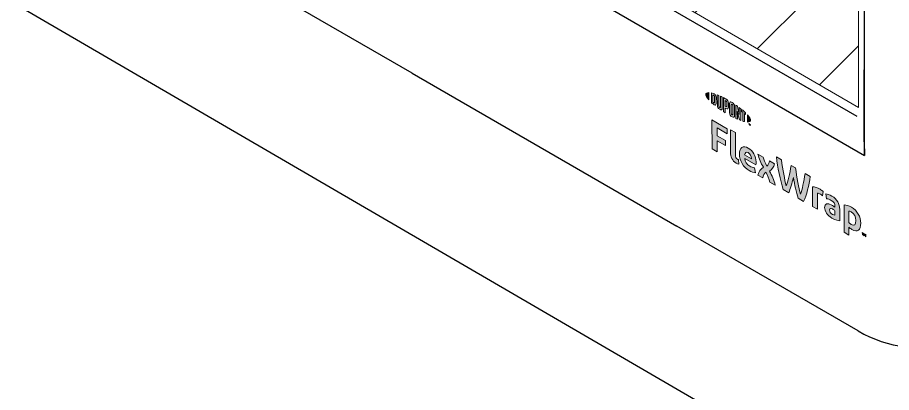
# Model space of a CAD drawing. Extents: x -1337 to 5791, y -3809 to 1769.
# Drawn here: x -706.8 to -581.1, y -2898.5 to -2844.5 of the extents above; entities that cross this region are included whole.
import ezdxf

# ---------------------------------------------------------------- set-up
doc = ezdxf.new("R2010")
doc.units = 0
doc.header["$MEASUREMENT"] = 0
for name, color, linetype, lineweight in [('G-ANNO-TTLB', 7, 'Continuous', 0), ('Layer 12', 7, 'Continuous', 0), ('TYVEK', 7, 'Continuous', 0), ('WALL SCRATCH', 7, 'Continuous', 0)]:
    doc.layers.add(name, color=color, linetype=linetype, lineweight=lineweight)

# ---------------------------------------------------------------- blocks, each defined once
blk = doc.blocks.new('Block_441')
at = {"layer": 'TYVEK', "true_color": 0x003b71, "transparency": 33554687}
h = blk.add_hatch(color=156, dxfattribs=at)
h.dxf.hatch_style = 2
edge = h.paths.add_edge_path()
edge.add_spline(control_points=[(-606.95, -2863.44), (-606.95, -2863.44), (-606.96, -2859.29), (-606.96, -2859.29), (-606.96, -2859.29), (-604.77, -2860.55), (-604.77, -2860.55), (-604.77, -2860.55), (-604.77, -2861.27), (-604.77, -2861.27), (-604.77, -2861.27), (-606.22, -2860.44), (-606.22, -2860.44), (-606.22, -2860.44), (-606.22, -2861.56), (-606.22, -2861.56), (-606.22, -2861.56), (-605, -2862.26), (-605, -2862.26), (-605, -2862.26), (-605, -2862.98), (-605, -2862.98), (-605, -2862.98), (-606.22, -2862.28), (-606.22, -2862.28), (-606.22, -2862.28), (-606.22, -2863.86), (-606.22, -2863.86), (-606.22, -2863.86), (-606.95, -2863.44), (-606.95, -2863.44)], knot_values=[0, 0, 0, 0, 1, 1, 1, 2, 2, 2, 3, 3, 3, 4, 4, 4, 5, 5, 5, 6, 6, 6, 7, 7, 7, 8, 8, 8, 9, 9, 9, 10, 10, 10, 10], degree=3, periodic=0)
h = blk.add_hatch(color=156, dxfattribs=at)
h.dxf.hatch_style = 2
edge = h.paths.add_edge_path()
edge.add_spline(control_points=[(-603.58, -2864.28), (-603.58, -2864.6), (-603.5, -2864.81), (-603.3, -2864.93), (-603.25, -2864.96), (-603.2, -2864.98), (-603.15, -2865), (-603.15, -2865), (-603.1, -2865.67), (-603.1, -2865.67), (-603.19, -2865.64), (-603.35, -2865.57), (-603.46, -2865.51), (-604.05, -2865.17), (-604.28, -2864.59), (-604.29, -2863.88), (-604.29, -2863.88), (-604.29, -2860.73), (-604.29, -2860.73), (-604.29, -2860.73), (-603.58, -2861.08), (-603.58, -2861.08), (-603.58, -2861.08), (-603.58, -2864.28), (-603.58, -2864.28)], knot_values=[0, 0, 0, 0, 1, 1, 1, 2, 2, 2, 3, 3, 3, 4, 4, 4, 5, 5, 5, 6, 6, 6, 7, 7, 7, 8, 8, 8, 8], degree=3, periodic=0)
h = blk.add_hatch(color=156, dxfattribs=at)
h.dxf.hatch_style = 2
edge = h.paths.add_edge_path()
edge.add_spline(control_points=[(-602.27, -2864.33), (-602.27, -2864.33), (-601.29, -2864.89), (-601.29, -2864.89), (-601.29, -2864.89), (-601.29, -2864.82), (-601.29, -2864.82), (-601.29, -2864.49), (-601.45, -2864.16), (-601.73, -2863.99), (-602.03, -2863.82), (-602.22, -2863.95), (-602.27, -2864.33)], knot_values=[0, 0, 0, 0, 1, 1, 1, 2, 2, 2, 3, 3, 3, 4, 4, 4, 4], degree=3, periodic=0)
edge = h.paths.add_edge_path()
edge.add_spline(control_points=[(-600.71, -2866.89), (-600.93, -2866.88), (-601.27, -2866.77), (-601.6, -2866.58), (-602.43, -2866.1), (-603, -2865.17), (-603, -2864.19), (-603, -2863.25), (-602.48, -2862.91), (-601.73, -2863.34), (-601.06, -2863.73), (-600.62, -2864.53), (-600.61, -2865.32), (-600.61, -2865.5), (-600.62, -2865.65), (-600.63, -2865.76), (-600.63, -2865.76), (-602.25, -2864.83), (-602.25, -2864.83), (-602.19, -2865.34), (-601.94, -2865.69), (-601.53, -2865.93), (-601.28, -2866.07), (-601.04, -2866.15), (-600.82, -2866.17), (-600.82, -2866.17), (-600.71, -2866.89), (-600.71, -2866.89)], knot_values=[0, 0, 0, 0, 1, 1, 1, 2, 2, 2, 3, 3, 3, 4, 4, 4, 5, 5, 5, 6, 6, 6, 7, 7, 7, 8, 8, 8, 9, 9, 9, 9], degree=3, periodic=0)
h = blk.add_hatch(color=156, dxfattribs=at)
h.dxf.hatch_style = 2
edge = h.paths.add_edge_path()
edge.add_spline(control_points=[(-599.57, -2866.09), (-599.91, -2865.46), (-600.18, -2864.89), (-600.34, -2864.21), (-600.34, -2864.21), (-599.58, -2864.65), (-599.58, -2864.65), (-599.51, -2864.95), (-599.29, -2865.48), (-599.06, -2865.95), (-598.87, -2865.73), (-598.71, -2865.48), (-598.67, -2865.17), (-598.67, -2865.17), (-597.95, -2865.58), (-597.95, -2865.58), (-598.09, -2866.12), (-598.31, -2866.42), (-598.69, -2866.66), (-598.32, -2867.35), (-598.07, -2867.91), (-597.86, -2868.65), (-597.86, -2868.65), (-598.62, -2868.22), (-598.62, -2868.22), (-598.73, -2867.82), (-598.99, -2867.23), (-599.21, -2866.78), (-599.4, -2867), (-599.58, -2867.24), (-599.66, -2867.62), (-599.66, -2867.62), (-600.34, -2867.23), (-600.34, -2867.23), (-600.22, -2866.69), (-599.98, -2866.35), (-599.57, -2866.09)], knot_values=[0, 0, 0, 0, 1, 1, 1, 2, 2, 2, 3, 3, 3, 4, 4, 4, 5, 5, 5, 6, 6, 6, 7, 7, 7, 8, 8, 8, 9, 9, 9, 10, 10, 10, 11, 11, 11, 12, 12, 12, 12], degree=3, periodic=0)
h = blk.add_hatch(color=156, dxfattribs=at)
h.dxf.hatch_style = 2
edge = h.paths.add_edge_path()
edge.add_spline(control_points=[(-593.57, -2866.98), (-593.57, -2866.98), (-592.82, -2867.41), (-592.82, -2867.41), (-593.01, -2868.68), (-593.34, -2870.11), (-593.78, -2871), (-593.78, -2871), (-594.58, -2870.54), (-594.58, -2870.54), (-594.83, -2869.65), (-595.06, -2868.65), (-595.25, -2867.57), (-595.45, -2868.43), (-595.67, -2869.18), (-595.92, -2869.77), (-595.92, -2869.77), (-596.73, -2869.3), (-596.73, -2869.3), (-597.14, -2867.93), (-597.51, -2866.1), (-597.7, -2864.61), (-597.7, -2864.61), (-596.96, -2865.04), (-596.96, -2865.04), (-596.79, -2866.38), (-596.5, -2867.94), (-596.29, -2868.76), (-596.07, -2868.19), (-595.73, -2867.03), (-595.59, -2865.82), (-595.59, -2865.82), (-594.93, -2866.2), (-594.93, -2866.2), (-594.77, -2867.58), (-594.44, -2869.13), (-594.21, -2869.95), (-594.01, -2869.38), (-593.72, -2868.14), (-593.57, -2866.98)], knot_values=[0, 0, 0, 0, 1, 1, 1, 2, 2, 2, 3, 3, 3, 4, 4, 4, 5, 5, 5, 6, 6, 6, 7, 7, 7, 8, 8, 8, 9, 9, 9, 10, 10, 10, 11, 11, 11, 12, 12, 12, 13, 13, 13, 13], degree=3, periodic=0)
h = blk.add_hatch(color=156, dxfattribs=at)
h.dxf.hatch_style = 2
edge = h.paths.add_edge_path()
edge.add_spline(control_points=[(-591.42, -2869.26), (-591.24, -2869.37), (-591.06, -2869.49), (-590.96, -2869.58), (-590.96, -2869.58), (-591.06, -2870.19), (-591.06, -2870.19), (-591.15, -2870.1), (-591.26, -2870.03), (-591.37, -2869.97), (-591.56, -2869.86), (-591.68, -2869.83), (-591.79, -2869.82), (-591.79, -2869.82), (-591.79, -2872.14), (-591.79, -2872.14), (-591.79, -2872.14), (-592.49, -2871.73), (-592.49, -2871.73), (-592.49, -2871.73), (-592.5, -2868.9), (-592.5, -2868.9), (-592.22, -2868.9), (-591.79, -2869.05), (-591.42, -2869.26)], knot_values=[0, 0, 0, 0, 1, 1, 1, 2, 2, 2, 3, 3, 3, 4, 4, 4, 5, 5, 5, 6, 6, 6, 7, 7, 7, 8, 8, 8, 8], degree=3, periodic=0)
h = blk.add_hatch(color=156, dxfattribs=at)
h.dxf.hatch_style = 2
edge = h.paths.add_edge_path()
edge.add_spline(control_points=[(-589.27, -2872.99), (-589.27, -2872.99), (-589.27, -2872.36), (-589.27, -2872.36), (-589.39, -2872.26), (-589.51, -2872.17), (-589.63, -2872.1), (-589.87, -2871.97), (-590.05, -2871.97), (-590.05, -2872.24), (-590.05, -2872.49), (-589.9, -2872.71), (-589.63, -2872.87), (-589.47, -2872.95), (-589.34, -2872.99), (-589.27, -2872.99)], knot_values=[0, 0, 0, 0, 1, 1, 1, 2, 2, 2, 3, 3, 3, 4, 4, 4, 5, 5, 5, 5], degree=3, periodic=0)
edge = h.paths.add_edge_path()
edge.add_spline(control_points=[(-589.7, -2873.41), (-590.4, -2873.01), (-590.75, -2872.41), (-590.76, -2871.88), (-590.76, -2871.29), (-590.34, -2871.19), (-589.73, -2871.53), (-589.58, -2871.62), (-589.4, -2871.75), (-589.27, -2871.84), (-589.27, -2871.84), (-589.27, -2871.7), (-589.27, -2871.7), (-589.27, -2871.34), (-589.45, -2871.06), (-589.8, -2870.87), (-590.02, -2870.74), (-590.26, -2870.64), (-590.47, -2870.62), (-590.47, -2870.62), (-590.6, -2869.91), (-590.6, -2869.91), (-590.38, -2869.93), (-590.03, -2870.06), (-589.72, -2870.24), (-588.96, -2870.67), (-588.59, -2871.35), (-588.58, -2872.15), (-588.58, -2872.15), (-588.58, -2873.79), (-588.58, -2873.79), (-588.79, -2873.8), (-589.18, -2873.71), (-589.7, -2873.41)], knot_values=[0, 0, 0, 0, 1, 1, 1, 2, 2, 2, 3, 3, 3, 4, 4, 4, 5, 5, 5, 6, 6, 6, 7, 7, 7, 8, 8, 8, 9, 9, 9, 10, 10, 10, 11, 11, 11, 11], degree=3, periodic=0)
h = blk.add_hatch(color=156, dxfattribs=at)
h.dxf.hatch_style = 2
edge = h.paths.add_edge_path()
edge.add_spline(control_points=[(-586.93, -2874.32), (-586.48, -2874.58), (-586.27, -2874.38), (-586.27, -2873.78), (-586.28, -2873.24), (-586.47, -2872.78), (-586.94, -2872.51), (-587.07, -2872.43), (-587.16, -2872.41), (-587.27, -2872.4), (-587.27, -2872.4), (-587.26, -2874.05), (-587.26, -2874.05), (-587.16, -2874.16), (-587.08, -2874.24), (-586.93, -2874.32)], knot_values=[0, 0, 0, 0, 1, 1, 1, 2, 2, 2, 3, 3, 3, 4, 4, 4, 5, 5, 5, 5], degree=3, periodic=0)
edge = h.paths.add_edge_path()
edge.add_spline(control_points=[(-586.83, -2875.05), (-587.01, -2874.94), (-587.13, -2874.85), (-587.26, -2874.72), (-587.26, -2874.72), (-587.26, -2875.85), (-587.26, -2875.85), (-587.26, -2875.85), (-587.96, -2875.44), (-587.96, -2875.44), (-587.96, -2875.44), (-587.97, -2871.5), (-587.97, -2871.5), (-587.68, -2871.51), (-587.27, -2871.65), (-586.9, -2871.85), (-586.06, -2872.34), (-585.56, -2873.22), (-585.56, -2874.16), (-585.55, -2875.13), (-586.03, -2875.51), (-586.83, -2875.05)], knot_values=[0, 0, 0, 0, 1, 1, 1, 2, 2, 2, 3, 3, 3, 4, 4, 4, 5, 5, 5, 6, 6, 6, 7, 7, 7, 7], degree=3, periodic=0)
h = blk.add_hatch(color=156, dxfattribs=at)
h.dxf.hatch_style = 2
edge = h.paths.add_edge_path()
edge.add_spline(control_points=[(-585.05, -2875.65), (-585.02, -2875.74), (-585, -2875.8), (-584.97, -2875.88), (-584.94, -2875.84), (-584.91, -2875.8), (-584.89, -2875.74), (-584.89, -2875.74), (-584.82, -2875.78), (-584.82, -2875.78), (-584.82, -2875.78), (-584.81, -2876.09), (-584.81, -2876.09), (-584.81, -2876.09), (-584.88, -2876.05), (-584.88, -2876.05), (-584.88, -2876.05), (-584.88, -2875.91), (-584.88, -2875.91), (-584.88, -2875.91), (-584.88, -2875.87), (-584.88, -2875.87), (-584.9, -2875.9), (-584.92, -2875.93), (-584.94, -2875.96), (-584.94, -2875.96), (-584.99, -2875.93), (-584.99, -2875.93), (-585.01, -2875.88), (-585.04, -2875.82), (-585.06, -2875.76), (-585.06, -2875.76), (-585.06, -2875.81), (-585.06, -2875.81), (-585.06, -2875.81), (-585.06, -2875.95), (-585.06, -2875.95), (-585.06, -2875.95), (-585.12, -2875.91), (-585.12, -2875.91), (-585.12, -2875.91), (-585.12, -2875.61), (-585.12, -2875.61), (-585.12, -2875.61), (-585.05, -2875.65), (-585.05, -2875.65)], knot_values=[0, 0, 0, 0, 1, 1, 1, 2, 2, 2, 3, 3, 3, 4, 4, 4, 5, 5, 5, 6, 6, 6, 7, 7, 7, 8, 8, 8, 9, 9, 9, 10, 10, 10, 11, 11, 11, 12, 12, 12, 13, 13, 13, 14, 14, 14, 15, 15, 15, 15], degree=3, periodic=0)
edge = h.paths.add_edge_path()
edge.add_spline(control_points=[(-585.29, -2875.58), (-585.29, -2875.58), (-585.37, -2875.54), (-585.37, -2875.54), (-585.37, -2875.54), (-585.37, -2875.47), (-585.37, -2875.47), (-585.37, -2875.47), (-585.15, -2875.59), (-585.15, -2875.59), (-585.15, -2875.59), (-585.15, -2875.66), (-585.15, -2875.66), (-585.15, -2875.66), (-585.22, -2875.62), (-585.22, -2875.62), (-585.22, -2875.62), (-585.22, -2875.86), (-585.22, -2875.86), (-585.22, -2875.86), (-585.29, -2875.82), (-585.29, -2875.82), (-585.29, -2875.82), (-585.29, -2875.58), (-585.29, -2875.58)], knot_values=[0, 0, 0, 0, 1, 1, 1, 2, 2, 2, 3, 3, 3, 4, 4, 4, 5, 5, 5, 6, 6, 6, 7, 7, 7, 8, 8, 8, 8], degree=3, periodic=0)
at = {"layer": 'TYVEK'}
for points, knots in [([(-606.95, -2863.44), (-606.95, -2863.44), (-606.96, -2859.29), (-606.96, -2859.29), (-606.96, -2859.29), (-604.77, -2860.55), (-604.77, -2860.55), (-604.77, -2860.55), (-604.77, -2861.27), (-604.77, -2861.27), (-604.77, -2861.27), (-606.22, -2860.44), (-606.22, -2860.44), (-606.22, -2860.44), (-606.22, -2861.56), (-606.22, -2861.56), (-606.22, -2861.56), (-605, -2862.26), (-605, -2862.26), (-605, -2862.26), (-605, -2862.98), (-605, -2862.98), (-605, -2862.98), (-606.22, -2862.28), (-606.22, -2862.28), (-606.22, -2862.28), (-606.22, -2863.86), (-606.22, -2863.86), (-606.22, -2863.86), (-606.95, -2863.44), (-606.95, -2863.44)], [0, 0, 0, 0, 1, 1, 1, 2, 2, 2, 3, 3, 3, 4, 4, 4, 5, 5, 5, 6, 6, 6, 7, 7, 7, 8, 8, 8, 9, 9, 9, 10, 10, 10, 10]), ([(-603.58, -2864.28), (-603.58, -2864.6), (-603.5, -2864.81), (-603.3, -2864.93), (-603.25, -2864.96), (-603.2, -2864.98), (-603.15, -2865), (-603.15, -2865), (-603.1, -2865.67), (-603.1, -2865.67), (-603.19, -2865.64), (-603.35, -2865.57), (-603.46, -2865.51), (-604.05, -2865.17), (-604.28, -2864.59), (-604.29, -2863.88), (-604.29, -2863.88), (-604.29, -2860.73), (-604.29, -2860.73), (-604.29, -2860.73), (-603.58, -2861.08), (-603.58, -2861.08), (-603.58, -2861.08), (-603.58, -2864.28), (-603.58, -2864.28)], [0, 0, 0, 0, 1, 1, 1, 2, 2, 2, 3, 3, 3, 4, 4, 4, 5, 5, 5, 6, 6, 6, 7, 7, 7, 8, 8, 8, 8]), ([(-600.71, -2866.89), (-600.93, -2866.88), (-601.27, -2866.77), (-601.6, -2866.58), (-602.43, -2866.1), (-603, -2865.17), (-603, -2864.19), (-603, -2863.25), (-602.48, -2862.91), (-601.73, -2863.34), (-601.06, -2863.73), (-600.62, -2864.53), (-600.61, -2865.32), (-600.61, -2865.5), (-600.62, -2865.65), (-600.63, -2865.76), (-600.63, -2865.76), (-602.25, -2864.83), (-602.25, -2864.83), (-602.19, -2865.34), (-601.94, -2865.69), (-601.53, -2865.93), (-601.28, -2866.07), (-601.04, -2866.15), (-600.82, -2866.17), (-600.82, -2866.17), (-600.71, -2866.89), (-600.71, -2866.89)], [0, 0, 0, 0, 1, 1, 1, 2, 2, 2, 3, 3, 3, 4, 4, 4, 5, 5, 5, 6, 6, 6, 7, 7, 7, 8, 8, 8, 9, 9, 9, 9]), ([(-602.27, -2864.33), (-602.27, -2864.33), (-601.29, -2864.89), (-601.29, -2864.89), (-601.29, -2864.89), (-601.29, -2864.82), (-601.29, -2864.82), (-601.29, -2864.49), (-601.45, -2864.16), (-601.73, -2863.99), (-602.03, -2863.82), (-602.22, -2863.95), (-602.27, -2864.33)], [0, 0, 0, 0, 1, 1, 1, 2, 2, 2, 3, 3, 3, 4, 4, 4, 4]), ([(-599.57, -2866.09), (-599.91, -2865.46), (-600.18, -2864.89), (-600.34, -2864.21), (-600.34, -2864.21), (-599.58, -2864.65), (-599.58, -2864.65), (-599.51, -2864.95), (-599.29, -2865.48), (-599.06, -2865.95), (-598.87, -2865.73), (-598.71, -2865.48), (-598.67, -2865.17), (-598.67, -2865.17), (-597.95, -2865.58), (-597.95, -2865.58), (-598.09, -2866.12), (-598.31, -2866.42), (-598.69, -2866.66), (-598.32, -2867.35), (-598.07, -2867.91), (-597.86, -2868.65), (-597.86, -2868.65), (-598.62, -2868.22), (-598.62, -2868.22), (-598.73, -2867.82), (-598.99, -2867.23), (-599.21, -2866.78), (-599.4, -2867), (-599.58, -2867.24), (-599.66, -2867.62), (-599.66, -2867.62), (-600.34, -2867.23), (-600.34, -2867.23), (-600.22, -2866.69), (-599.98, -2866.35), (-599.57, -2866.09)], [0, 0, 0, 0, 1, 1, 1, 2, 2, 2, 3, 3, 3, 4, 4, 4, 5, 5, 5, 6, 6, 6, 7, 7, 7, 8, 8, 8, 9, 9, 9, 10, 10, 10, 11, 11, 11, 12, 12, 12, 12]), ([(-593.57, -2866.98), (-593.57, -2866.98), (-592.82, -2867.41), (-592.82, -2867.41), (-593.01, -2868.68), (-593.34, -2870.11), (-593.78, -2871), (-593.78, -2871), (-594.58, -2870.54), (-594.58, -2870.54), (-594.83, -2869.65), (-595.06, -2868.65), (-595.25, -2867.57), (-595.45, -2868.43), (-595.67, -2869.18), (-595.92, -2869.77), (-595.92, -2869.77), (-596.73, -2869.3), (-596.73, -2869.3), (-597.14, -2867.93), (-597.51, -2866.1), (-597.7, -2864.61), (-597.7, -2864.61), (-596.96, -2865.04), (-596.96, -2865.04), (-596.79, -2866.38), (-596.5, -2867.94), (-596.29, -2868.76), (-596.07, -2868.19), (-595.73, -2867.03), (-595.59, -2865.82), (-595.59, -2865.82), (-594.93, -2866.2), (-594.93, -2866.2), (-594.77, -2867.58), (-594.44, -2869.13), (-594.21, -2869.95), (-594.01, -2869.38), (-593.72, -2868.14), (-593.57, -2866.98)], [0, 0, 0, 0, 1, 1, 1, 2, 2, 2, 3, 3, 3, 4, 4, 4, 5, 5, 5, 6, 6, 6, 7, 7, 7, 8, 8, 8, 9, 9, 9, 10, 10, 10, 11, 11, 11, 12, 12, 12, 13, 13, 13, 13]), ([(-591.42, -2869.26), (-591.24, -2869.37), (-591.06, -2869.49), (-590.96, -2869.58), (-590.96, -2869.58), (-591.06, -2870.19), (-591.06, -2870.19), (-591.15, -2870.1), (-591.26, -2870.03), (-591.37, -2869.97), (-591.56, -2869.86), (-591.68, -2869.83), (-591.79, -2869.82), (-591.79, -2869.82), (-591.79, -2872.14), (-591.79, -2872.14), (-591.79, -2872.14), (-592.49, -2871.73), (-592.49, -2871.73), (-592.49, -2871.73), (-592.5, -2868.9), (-592.5, -2868.9), (-592.22, -2868.9), (-591.79, -2869.05), (-591.42, -2869.26)], [0, 0, 0, 0, 1, 1, 1, 2, 2, 2, 3, 3, 3, 4, 4, 4, 5, 5, 5, 6, 6, 6, 7, 7, 7, 8, 8, 8, 8]), ([(-589.7, -2873.41), (-590.4, -2873.01), (-590.75, -2872.41), (-590.76, -2871.88), (-590.76, -2871.29), (-590.34, -2871.19), (-589.73, -2871.53), (-589.58, -2871.62), (-589.4, -2871.75), (-589.27, -2871.84), (-589.27, -2871.84), (-589.27, -2871.7), (-589.27, -2871.7), (-589.27, -2871.34), (-589.45, -2871.06), (-589.8, -2870.87), (-590.02, -2870.74), (-590.26, -2870.64), (-590.47, -2870.62), (-590.47, -2870.62), (-590.6, -2869.91), (-590.6, -2869.91), (-590.38, -2869.93), (-590.03, -2870.06), (-589.72, -2870.24), (-588.96, -2870.67), (-588.59, -2871.35), (-588.58, -2872.15), (-588.58, -2872.15), (-588.58, -2873.79), (-588.58, -2873.79), (-588.79, -2873.8), (-589.18, -2873.71), (-589.7, -2873.41)], [0, 0, 0, 0, 1, 1, 1, 2, 2, 2, 3, 3, 3, 4, 4, 4, 5, 5, 5, 6, 6, 6, 7, 7, 7, 8, 8, 8, 9, 9, 9, 10, 10, 10, 11, 11, 11, 11]), ([(-586.83, -2875.05), (-587.01, -2874.94), (-587.13, -2874.85), (-587.26, -2874.72), (-587.26, -2874.72), (-587.26, -2875.85), (-587.26, -2875.85), (-587.26, -2875.85), (-587.96, -2875.44), (-587.96, -2875.44), (-587.96, -2875.44), (-587.97, -2871.5), (-587.97, -2871.5), (-587.68, -2871.51), (-587.27, -2871.65), (-586.9, -2871.85), (-586.06, -2872.34), (-585.56, -2873.22), (-585.56, -2874.16), (-585.55, -2875.13), (-586.03, -2875.51), (-586.83, -2875.05)], [0, 0, 0, 0, 1, 1, 1, 2, 2, 2, 3, 3, 3, 4, 4, 4, 5, 5, 5, 6, 6, 6, 7, 7, 7, 7]), ([(-589.27, -2872.99), (-589.27, -2872.99), (-589.27, -2872.36), (-589.27, -2872.36), (-589.39, -2872.26), (-589.51, -2872.17), (-589.63, -2872.1), (-589.87, -2871.97), (-590.05, -2871.97), (-590.05, -2872.24), (-590.05, -2872.49), (-589.9, -2872.71), (-589.63, -2872.87), (-589.47, -2872.95), (-589.34, -2872.99), (-589.27, -2872.99)], [0, 0, 0, 0, 1, 1, 1, 2, 2, 2, 3, 3, 3, 4, 4, 4, 5, 5, 5, 5]), ([(-586.93, -2874.32), (-586.48, -2874.58), (-586.27, -2874.38), (-586.27, -2873.78), (-586.28, -2873.24), (-586.47, -2872.78), (-586.94, -2872.51), (-587.07, -2872.43), (-587.16, -2872.41), (-587.27, -2872.4), (-587.27, -2872.4), (-587.26, -2874.05), (-587.26, -2874.05), (-587.16, -2874.16), (-587.08, -2874.24), (-586.93, -2874.32)], [0, 0, 0, 0, 1, 1, 1, 2, 2, 2, 3, 3, 3, 4, 4, 4, 5, 5, 5, 5]), ([(-585.29, -2875.58), (-585.29, -2875.58), (-585.37, -2875.54), (-585.37, -2875.54), (-585.37, -2875.54), (-585.37, -2875.47), (-585.37, -2875.47), (-585.37, -2875.47), (-585.15, -2875.59), (-585.15, -2875.59), (-585.15, -2875.59), (-585.15, -2875.66), (-585.15, -2875.66), (-585.15, -2875.66), (-585.22, -2875.62), (-585.22, -2875.62), (-585.22, -2875.62), (-585.22, -2875.86), (-585.22, -2875.86), (-585.22, -2875.86), (-585.29, -2875.82), (-585.29, -2875.82), (-585.29, -2875.82), (-585.29, -2875.58), (-585.29, -2875.58)], [0, 0, 0, 0, 1, 1, 1, 2, 2, 2, 3, 3, 3, 4, 4, 4, 5, 5, 5, 6, 6, 6, 7, 7, 7, 8, 8, 8, 8]), ([(-585.05, -2875.65), (-585.02, -2875.74), (-585, -2875.8), (-584.97, -2875.88), (-584.94, -2875.84), (-584.91, -2875.8), (-584.89, -2875.74), (-584.89, -2875.74), (-584.82, -2875.78), (-584.82, -2875.78), (-584.82, -2875.78), (-584.81, -2876.09), (-584.81, -2876.09), (-584.81, -2876.09), (-584.88, -2876.05), (-584.88, -2876.05), (-584.88, -2876.05), (-584.88, -2875.91), (-584.88, -2875.91), (-584.88, -2875.91), (-584.88, -2875.87), (-584.88, -2875.87), (-584.9, -2875.9), (-584.92, -2875.93), (-584.94, -2875.96), (-584.94, -2875.96), (-584.99, -2875.93), (-584.99, -2875.93), (-585.01, -2875.88), (-585.04, -2875.82), (-585.06, -2875.76), (-585.06, -2875.76), (-585.06, -2875.81), (-585.06, -2875.81), (-585.06, -2875.81), (-585.06, -2875.95), (-585.06, -2875.95), (-585.06, -2875.95), (-585.12, -2875.91), (-585.12, -2875.91), (-585.12, -2875.91), (-585.12, -2875.61), (-585.12, -2875.61), (-585.12, -2875.61), (-585.05, -2875.65), (-585.05, -2875.65)], [0, 0, 0, 0, 1, 1, 1, 2, 2, 2, 3, 3, 3, 4, 4, 4, 5, 5, 5, 6, 6, 6, 7, 7, 7, 8, 8, 8, 9, 9, 9, 10, 10, 10, 11, 11, 11, 12, 12, 12, 13, 13, 13, 14, 14, 14, 15, 15, 15, 15])]:
    blk.add_open_spline(points, degree=3, knots=knots, dxfattribs=at)
blk = doc.blocks.new('Block_442')
at = {"layer": 'TYVEK', "true_color": 0x003b71, "transparency": 33554687}
h = blk.add_hatch(color=156, dxfattribs=at)
h.dxf.hatch_style = 2
edge = h.paths.add_edge_path()
edge.add_spline(control_points=[(-607.86, -2855.62), (-607.86, -2855.81), (-607.7, -2856.08), (-607.42, -2856.39), (-607.42, -2856.39), (-607.42, -2855.35), (-607.42, -2855.35), (-607.7, -2855.34), (-607.86, -2855.43), (-607.86, -2855.62)], knot_values=[0, 0, 0, 0, 1, 1, 1, 2, 2, 2, 3, 3, 3, 3], degree=3, periodic=0)
h = blk.add_hatch(color=156, dxfattribs=at)
h.dxf.hatch_style = 2
edge = h.paths.add_edge_path()
edge.add_spline(control_points=[(-606.58, -2856.78), (-606.58, -2856.86), (-606.62, -2856.86), (-606.67, -2856.83), (-606.71, -2856.81), (-606.77, -2856.76), (-606.82, -2856.71), (-606.82, -2856.71), (-606.82, -2855.72), (-606.82, -2855.72), (-606.77, -2855.73), (-606.71, -2855.75), (-606.67, -2855.77), (-606.63, -2855.8), (-606.58, -2855.85), (-606.58, -2855.93), (-606.58, -2855.93), (-606.58, -2856.78), (-606.58, -2856.78)], knot_values=[0, 0, 0, 0, 1, 1, 1, 2, 2, 2, 3, 3, 3, 4, 4, 4, 5, 5, 5, 6, 6, 6, 6], degree=3, periodic=0)
edge = h.paths.add_edge_path()
edge.add_spline(control_points=[(-606.64, -2855.53), (-606.72, -2855.49), (-606.83, -2855.45), (-607.04, -2855.4), (-607.04, -2855.4), (-607.03, -2856.78), (-607.03, -2856.78), (-606.85, -2856.95), (-606.72, -2857.06), (-606.64, -2857.11), (-606.46, -2857.21), (-606.36, -2857.14), (-606.36, -2856.94), (-606.36, -2856.94), (-606.36, -2856.02), (-606.36, -2856.02), (-606.36, -2855.82), (-606.46, -2855.64), (-606.64, -2855.53)], knot_values=[0, 0, 0, 0, 1, 1, 1, 2, 2, 2, 3, 3, 3, 4, 4, 4, 5, 5, 5, 6, 6, 6, 6], degree=3, periodic=0)
h = blk.add_hatch(color=156, dxfattribs=at)
h.dxf.hatch_style = 2
edge = h.paths.add_edge_path()
edge.add_spline(control_points=[(-605.73, -2857.43), (-605.73, -2857.51), (-605.75, -2857.54), (-605.84, -2857.48), (-605.93, -2857.42), (-605.95, -2857.37), (-605.95, -2857.27), (-605.95, -2857.27), (-605.95, -2855.77), (-605.95, -2855.77), (-606.01, -2855.75), (-606.13, -2855.69), (-606.19, -2855.67), (-606.19, -2855.67), (-606.18, -2857.19), (-606.18, -2857.19), (-606.18, -2857.43), (-606.08, -2857.58), (-605.84, -2857.75), (-605.62, -2857.91), (-605.48, -2857.86), (-605.48, -2857.59), (-605.48, -2857.59), (-605.49, -2855.99), (-605.49, -2855.99), (-605.53, -2855.96), (-605.69, -2855.89), (-605.73, -2855.87), (-605.73, -2855.87), (-605.73, -2857.43), (-605.73, -2857.43)], knot_values=[0, 0, 0, 0, 1, 1, 1, 2, 2, 2, 3, 3, 3, 4, 4, 4, 5, 5, 5, 6, 6, 6, 7, 7, 7, 8, 8, 8, 9, 9, 9, 10, 10, 10, 10], degree=3, periodic=0)
h = blk.add_hatch(color=156, dxfattribs=at)
h.dxf.hatch_style = 2
edge = h.paths.add_edge_path()
edge.add_spline(control_points=[(-604.84, -2857.28), (-604.84, -2857.37), (-604.86, -2857.4), (-604.96, -2857.34), (-604.96, -2857.34), (-605.05, -2857.29), (-605.05, -2857.29), (-605.05, -2857.29), (-605.05, -2856.49), (-605.05, -2856.49), (-605.01, -2856.51), (-604.99, -2856.53), (-604.97, -2856.54), (-604.86, -2856.6), (-604.84, -2856.66), (-604.84, -2856.75), (-604.84, -2856.75), (-604.84, -2857.28), (-604.84, -2857.28)], knot_values=[0, 0, 0, 0, 1, 1, 1, 2, 2, 2, 3, 3, 3, 4, 4, 4, 5, 5, 5, 6, 6, 6, 6], degree=3, periodic=0)
edge = h.paths.add_edge_path()
edge.add_spline(control_points=[(-604.95, -2856.26), (-605, -2856.24), (-605.15, -2856.16), (-605.3, -2856.08), (-605.3, -2856.08), (-605.29, -2858.1), (-605.29, -2858.1), (-605.24, -2858.13), (-605.12, -2858.21), (-605.05, -2858.26), (-605.05, -2858.26), (-605.05, -2857.57), (-605.05, -2857.57), (-605.05, -2857.57), (-604.95, -2857.63), (-604.95, -2857.63), (-604.69, -2857.77), (-604.59, -2857.7), (-604.59, -2857.45), (-604.59, -2857.45), (-604.59, -2856.85), (-604.59, -2856.85), (-604.59, -2856.6), (-604.71, -2856.41), (-604.95, -2856.26)], knot_values=[0, 0, 0, 0, 1, 1, 1, 2, 2, 2, 3, 3, 3, 4, 4, 4, 5, 5, 5, 6, 6, 6, 7, 7, 7, 8, 8, 8, 8], degree=3, periodic=0)
h = blk.add_hatch(color=156, dxfattribs=at)
h.dxf.hatch_style = 2
edge = h.paths.add_edge_path()
edge.add_spline(control_points=[(-603.96, -2858.49), (-603.96, -2858.57), (-603.98, -2858.6), (-604.07, -2858.55), (-604.16, -2858.5), (-604.18, -2858.44), (-604.18, -2858.36), (-604.18, -2858.36), (-604.18, -2857.1), (-604.18, -2857.1), (-604.18, -2857.02), (-604.16, -2856.99), (-604.07, -2857.04), (-603.98, -2857.1), (-603.96, -2857.15), (-603.96, -2857.23), (-603.96, -2857.23), (-603.96, -2858.49), (-603.96, -2858.49)], knot_values=[0, 0, 0, 0, 1, 1, 1, 2, 2, 2, 3, 3, 3, 4, 4, 4, 5, 5, 5, 6, 6, 6, 6], degree=3, periodic=0)
edge = h.paths.add_edge_path()
edge.add_spline(control_points=[(-604.07, -2856.76), (-604.3, -2856.62), (-604.43, -2856.66), (-604.43, -2856.92), (-604.43, -2856.92), (-604.43, -2858.24), (-604.43, -2858.24), (-604.43, -2858.52), (-604.31, -2858.71), (-604.07, -2858.83), (-603.83, -2858.96), (-603.71, -2858.93), (-603.71, -2858.63), (-603.71, -2858.63), (-603.71, -2857.37), (-603.71, -2857.37), (-603.71, -2857.08), (-603.82, -2856.92), (-604.07, -2856.76)], knot_values=[0, 0, 0, 0, 1, 1, 1, 2, 2, 2, 3, 3, 3, 4, 4, 4, 5, 5, 5, 6, 6, 6, 6], degree=3, periodic=0)
h = blk.add_hatch(color=156, dxfattribs=at)
h.dxf.hatch_style = 2
edge = h.paths.add_edge_path()
edge.add_spline(control_points=[(-603.03, -2858.48), (-603.03, -2858.48), (-603.3, -2857.3), (-603.3, -2857.3), (-603.38, -2857.25), (-603.47, -2857.18), (-603.53, -2857.14), (-603.53, -2857.14), (-603.53, -2859.07), (-603.53, -2859.07), (-603.48, -2859.1), (-603.36, -2859.15), (-603.29, -2859.18), (-603.29, -2859.18), (-603.32, -2858.03), (-603.32, -2858.03), (-603.32, -2858.03), (-603.02, -2859.29), (-603.02, -2859.29), (-602.96, -2859.31), (-602.87, -2859.35), (-602.81, -2859.37), (-602.81, -2859.37), (-602.82, -2857.66), (-602.82, -2857.66), (-602.88, -2857.62), (-602.99, -2857.53), (-603.05, -2857.49), (-603.05, -2857.49), (-603.03, -2858.48), (-603.03, -2858.48)], knot_values=[0, 0, 0, 0, 1, 1, 1, 2, 2, 2, 3, 3, 3, 4, 4, 4, 5, 5, 5, 6, 6, 6, 7, 7, 7, 8, 8, 8, 9, 9, 9, 10, 10, 10, 10], degree=3, periodic=0)
h = blk.add_hatch(color=156, dxfattribs=at)
h.dxf.hatch_style = 2
edge = h.paths.add_edge_path()
edge.add_spline(control_points=[(-602.7, -2858.03), (-602.64, -2858.08), (-602.58, -2858.13), (-602.52, -2858.18), (-602.52, -2858.18), (-602.51, -2859.46), (-602.51, -2859.46), (-602.46, -2859.48), (-602.36, -2859.51), (-602.29, -2859.52), (-602.29, -2859.52), (-602.3, -2858.36), (-602.3, -2858.36), (-602.23, -2858.42), (-602.17, -2858.47), (-602.12, -2858.52), (-602.12, -2858.52), (-602.12, -2858.27), (-602.12, -2858.27), (-602.29, -2858.1), (-602.48, -2857.94), (-602.7, -2857.76), (-602.7, -2857.76), (-602.7, -2858.03), (-602.7, -2858.03)], knot_values=[0, 0, 0, 0, 1, 1, 1, 2, 2, 2, 3, 3, 3, 4, 4, 4, 5, 5, 5, 6, 6, 6, 7, 7, 7, 8, 8, 8, 8], degree=3, periodic=0)
h = blk.add_hatch(color=156, dxfattribs=at)
h.dxf.hatch_style = 2
edge = h.paths.add_edge_path()
edge.add_spline(control_points=[(-601.41, -2859.32), (-601.41, -2859.51), (-601.57, -2859.6), (-601.85, -2859.59), (-601.85, -2859.59), (-601.85, -2858.55), (-601.85, -2858.55), (-601.57, -2858.86), (-601.41, -2859.13), (-601.41, -2859.32)], knot_values=[0, 0, 0, 0, 1, 1, 1, 2, 2, 2, 3, 3, 3, 3], degree=3, periodic=0)
h = blk.add_hatch(color=156, dxfattribs=at)
h.dxf.hatch_style = 2
edge = h.paths.add_edge_path()
edge.add_spline(control_points=[(-601.54, -2859.87), (-601.54, -2859.87), (-601.51, -2859.89), (-601.51, -2859.89), (-601.51, -2859.89), (-601.47, -2859.98), (-601.47, -2859.98), (-601.47, -2859.98), (-601.44, -2859.93), (-601.44, -2859.93), (-601.44, -2859.93), (-601.41, -2859.95), (-601.41, -2859.95), (-601.41, -2859.95), (-601.41, -2860.1), (-601.41, -2860.1), (-601.41, -2860.1), (-601.43, -2860.08), (-601.43, -2860.08), (-601.43, -2860.08), (-601.43, -2859.97), (-601.43, -2859.97), (-601.43, -2859.97), (-601.47, -2860.02), (-601.47, -2860.02), (-601.47, -2860.02), (-601.48, -2860.02), (-601.48, -2860.02), (-601.48, -2860.02), (-601.52, -2859.93), (-601.52, -2859.93), (-601.52, -2859.93), (-601.52, -2860.03), (-601.52, -2860.03), (-601.52, -2860.03), (-601.54, -2860.02), (-601.54, -2860.02), (-601.54, -2860.02), (-601.54, -2859.87), (-601.54, -2859.87)], knot_values=[0, 0, 0, 0, 1, 1, 1, 2, 2, 2, 3, 3, 3, 4, 4, 4, 5, 5, 5, 6, 6, 6, 7, 7, 7, 8, 8, 8, 9, 9, 9, 10, 10, 10, 11, 11, 11, 12, 12, 12, 13, 13, 13, 13], degree=3, periodic=0)
edge = h.paths.add_edge_path()
edge.add_spline(control_points=[(-601.63, -2859.84), (-601.63, -2859.84), (-601.67, -2859.82), (-601.67, -2859.82), (-601.67, -2859.82), (-601.67, -2859.79), (-601.67, -2859.79), (-601.67, -2859.79), (-601.57, -2859.85), (-601.57, -2859.85), (-601.57, -2859.85), (-601.57, -2859.88), (-601.57, -2859.88), (-601.57, -2859.88), (-601.61, -2859.86), (-601.61, -2859.86), (-601.61, -2859.86), (-601.61, -2859.98), (-601.61, -2859.98), (-601.61, -2859.98), (-601.63, -2859.97), (-601.63, -2859.97), (-601.63, -2859.97), (-601.63, -2859.84), (-601.63, -2859.84)], knot_values=[0, 0, 0, 0, 1, 1, 1, 2, 2, 2, 3, 3, 3, 4, 4, 4, 5, 5, 5, 6, 6, 6, 7, 7, 7, 8, 8, 8, 8], degree=3, periodic=0)
at = {"layer": 'TYVEK'}
for points, knots in [([(-607.86, -2855.62), (-607.86, -2855.81), (-607.7, -2856.08), (-607.42, -2856.39), (-607.42, -2856.39), (-607.42, -2855.35), (-607.42, -2855.35), (-607.7, -2855.34), (-607.86, -2855.43), (-607.86, -2855.62)], [0, 0, 0, 0, 1, 1, 1, 2, 2, 2, 3, 3, 3, 3]), ([(-606.64, -2855.53), (-606.72, -2855.49), (-606.83, -2855.45), (-607.04, -2855.4), (-607.04, -2855.4), (-607.03, -2856.78), (-607.03, -2856.78), (-606.85, -2856.95), (-606.72, -2857.06), (-606.64, -2857.11), (-606.46, -2857.21), (-606.36, -2857.14), (-606.36, -2856.94), (-606.36, -2856.94), (-606.36, -2856.02), (-606.36, -2856.02), (-606.36, -2855.82), (-606.46, -2855.64), (-606.64, -2855.53)], [0, 0, 0, 0, 1, 1, 1, 2, 2, 2, 3, 3, 3, 4, 4, 4, 5, 5, 5, 6, 6, 6, 6]), ([(-606.58, -2856.78), (-606.58, -2856.86), (-606.62, -2856.86), (-606.67, -2856.83), (-606.71, -2856.81), (-606.77, -2856.76), (-606.82, -2856.71), (-606.82, -2856.71), (-606.82, -2855.72), (-606.82, -2855.72), (-606.77, -2855.73), (-606.71, -2855.75), (-606.67, -2855.77), (-606.63, -2855.8), (-606.58, -2855.85), (-606.58, -2855.93), (-606.58, -2855.93), (-606.58, -2856.78), (-606.58, -2856.78)], [0, 0, 0, 0, 1, 1, 1, 2, 2, 2, 3, 3, 3, 4, 4, 4, 5, 5, 5, 6, 6, 6, 6]), ([(-605.73, -2857.43), (-605.73, -2857.51), (-605.75, -2857.54), (-605.84, -2857.48), (-605.93, -2857.42), (-605.95, -2857.37), (-605.95, -2857.27), (-605.95, -2857.27), (-605.95, -2855.77), (-605.95, -2855.77), (-606.01, -2855.75), (-606.13, -2855.69), (-606.19, -2855.67), (-606.19, -2855.67), (-606.18, -2857.19), (-606.18, -2857.19), (-606.18, -2857.43), (-606.08, -2857.58), (-605.84, -2857.75), (-605.62, -2857.91), (-605.48, -2857.86), (-605.48, -2857.59), (-605.48, -2857.59), (-605.49, -2855.99), (-605.49, -2855.99), (-605.53, -2855.96), (-605.69, -2855.89), (-605.73, -2855.87), (-605.73, -2855.87), (-605.73, -2857.43), (-605.73, -2857.43)], [0, 0, 0, 0, 1, 1, 1, 2, 2, 2, 3, 3, 3, 4, 4, 4, 5, 5, 5, 6, 6, 6, 7, 7, 7, 8, 8, 8, 9, 9, 9, 10, 10, 10, 10]), ([(-604.95, -2856.26), (-605, -2856.24), (-605.15, -2856.16), (-605.3, -2856.08), (-605.3, -2856.08), (-605.29, -2858.1), (-605.29, -2858.1), (-605.24, -2858.13), (-605.12, -2858.21), (-605.05, -2858.26), (-605.05, -2858.26), (-605.05, -2857.57), (-605.05, -2857.57), (-605.05, -2857.57), (-604.95, -2857.63), (-604.95, -2857.63), (-604.69, -2857.77), (-604.59, -2857.7), (-604.59, -2857.45), (-604.59, -2857.45), (-604.59, -2856.85), (-604.59, -2856.85), (-604.59, -2856.6), (-604.71, -2856.41), (-604.95, -2856.26)], [0, 0, 0, 0, 1, 1, 1, 2, 2, 2, 3, 3, 3, 4, 4, 4, 5, 5, 5, 6, 6, 6, 7, 7, 7, 8, 8, 8, 8]), ([(-604.84, -2857.28), (-604.84, -2857.37), (-604.86, -2857.4), (-604.96, -2857.34), (-604.96, -2857.34), (-605.05, -2857.29), (-605.05, -2857.29), (-605.05, -2857.29), (-605.05, -2856.49), (-605.05, -2856.49), (-605.01, -2856.51), (-604.99, -2856.53), (-604.97, -2856.54), (-604.86, -2856.6), (-604.84, -2856.66), (-604.84, -2856.75), (-604.84, -2856.75), (-604.84, -2857.28), (-604.84, -2857.28)], [0, 0, 0, 0, 1, 1, 1, 2, 2, 2, 3, 3, 3, 4, 4, 4, 5, 5, 5, 6, 6, 6, 6]), ([(-604.07, -2856.76), (-604.3, -2856.62), (-604.43, -2856.66), (-604.43, -2856.92), (-604.43, -2856.92), (-604.43, -2858.24), (-604.43, -2858.24), (-604.43, -2858.52), (-604.31, -2858.71), (-604.07, -2858.83), (-603.83, -2858.96), (-603.71, -2858.93), (-603.71, -2858.63), (-603.71, -2858.63), (-603.71, -2857.37), (-603.71, -2857.37), (-603.71, -2857.08), (-603.82, -2856.92), (-604.07, -2856.76)], [0, 0, 0, 0, 1, 1, 1, 2, 2, 2, 3, 3, 3, 4, 4, 4, 5, 5, 5, 6, 6, 6, 6]), ([(-603.96, -2858.49), (-603.96, -2858.57), (-603.98, -2858.6), (-604.07, -2858.55), (-604.16, -2858.5), (-604.18, -2858.44), (-604.18, -2858.36), (-604.18, -2858.36), (-604.18, -2857.1), (-604.18, -2857.1), (-604.18, -2857.02), (-604.16, -2856.99), (-604.07, -2857.04), (-603.98, -2857.1), (-603.96, -2857.15), (-603.96, -2857.23), (-603.96, -2857.23), (-603.96, -2858.49), (-603.96, -2858.49)], [0, 0, 0, 0, 1, 1, 1, 2, 2, 2, 3, 3, 3, 4, 4, 4, 5, 5, 5, 6, 6, 6, 6]), ([(-603.03, -2858.48), (-603.03, -2858.48), (-603.3, -2857.3), (-603.3, -2857.3), (-603.38, -2857.25), (-603.47, -2857.18), (-603.53, -2857.14), (-603.53, -2857.14), (-603.53, -2859.07), (-603.53, -2859.07), (-603.48, -2859.1), (-603.36, -2859.15), (-603.29, -2859.18), (-603.29, -2859.18), (-603.32, -2858.03), (-603.32, -2858.03), (-603.32, -2858.03), (-603.02, -2859.29), (-603.02, -2859.29), (-602.96, -2859.31), (-602.87, -2859.35), (-602.81, -2859.37), (-602.81, -2859.37), (-602.82, -2857.66), (-602.82, -2857.66), (-602.88, -2857.62), (-602.99, -2857.53), (-603.05, -2857.49), (-603.05, -2857.49), (-603.03, -2858.48), (-603.03, -2858.48)], [0, 0, 0, 0, 1, 1, 1, 2, 2, 2, 3, 3, 3, 4, 4, 4, 5, 5, 5, 6, 6, 6, 7, 7, 7, 8, 8, 8, 9, 9, 9, 10, 10, 10, 10]), ([(-602.7, -2858.03), (-602.64, -2858.08), (-602.58, -2858.13), (-602.52, -2858.18), (-602.52, -2858.18), (-602.51, -2859.46), (-602.51, -2859.46), (-602.46, -2859.48), (-602.36, -2859.51), (-602.29, -2859.52), (-602.29, -2859.52), (-602.3, -2858.36), (-602.3, -2858.36), (-602.23, -2858.42), (-602.17, -2858.47), (-602.12, -2858.52), (-602.12, -2858.52), (-602.12, -2858.27), (-602.12, -2858.27), (-602.29, -2858.1), (-602.48, -2857.94), (-602.7, -2857.76), (-602.7, -2857.76), (-602.7, -2858.03), (-602.7, -2858.03)], [0, 0, 0, 0, 1, 1, 1, 2, 2, 2, 3, 3, 3, 4, 4, 4, 5, 5, 5, 6, 6, 6, 7, 7, 7, 8, 8, 8, 8]), ([(-601.41, -2859.32), (-601.41, -2859.51), (-601.57, -2859.6), (-601.85, -2859.59), (-601.85, -2859.59), (-601.85, -2858.55), (-601.85, -2858.55), (-601.57, -2858.86), (-601.41, -2859.13), (-601.41, -2859.32)], [0, 0, 0, 0, 1, 1, 1, 2, 2, 2, 3, 3, 3, 3]), ([(-601.63, -2859.84), (-601.63, -2859.84), (-601.67, -2859.82), (-601.67, -2859.82), (-601.67, -2859.82), (-601.67, -2859.79), (-601.67, -2859.79), (-601.67, -2859.79), (-601.57, -2859.85), (-601.57, -2859.85), (-601.57, -2859.85), (-601.57, -2859.88), (-601.57, -2859.88), (-601.57, -2859.88), (-601.61, -2859.86), (-601.61, -2859.86), (-601.61, -2859.86), (-601.61, -2859.98), (-601.61, -2859.98), (-601.61, -2859.98), (-601.63, -2859.97), (-601.63, -2859.97), (-601.63, -2859.97), (-601.63, -2859.84), (-601.63, -2859.84)], [0, 0, 0, 0, 1, 1, 1, 2, 2, 2, 3, 3, 3, 4, 4, 4, 5, 5, 5, 6, 6, 6, 7, 7, 7, 8, 8, 8, 8]), ([(-601.54, -2859.87), (-601.54, -2859.87), (-601.51, -2859.89), (-601.51, -2859.89), (-601.51, -2859.89), (-601.47, -2859.98), (-601.47, -2859.98), (-601.47, -2859.98), (-601.44, -2859.93), (-601.44, -2859.93), (-601.44, -2859.93), (-601.41, -2859.95), (-601.41, -2859.95), (-601.41, -2859.95), (-601.41, -2860.1), (-601.41, -2860.1), (-601.41, -2860.1), (-601.43, -2860.08), (-601.43, -2860.08), (-601.43, -2860.08), (-601.43, -2859.97), (-601.43, -2859.97), (-601.43, -2859.97), (-601.47, -2860.02), (-601.47, -2860.02), (-601.47, -2860.02), (-601.48, -2860.02), (-601.48, -2860.02), (-601.48, -2860.02), (-601.52, -2859.93), (-601.52, -2859.93), (-601.52, -2859.93), (-601.52, -2860.03), (-601.52, -2860.03), (-601.52, -2860.03), (-601.54, -2860.02), (-601.54, -2860.02), (-601.54, -2860.02), (-601.54, -2859.87), (-601.54, -2859.87)], [0, 0, 0, 0, 1, 1, 1, 2, 2, 2, 3, 3, 3, 4, 4, 4, 5, 5, 5, 6, 6, 6, 7, 7, 7, 8, 8, 8, 9, 9, 9, 10, 10, 10, 11, 11, 11, 12, 12, 12, 13, 13, 13, 13])]:
    blk.add_open_spline(points, degree=3, knots=knots, dxfattribs=at)
blk = doc.blocks.new('Block_440')
at = {"layer": 'TYVEK'}
for name in ['Block_442', 'Block_441']:
    blk.add_blockref(name, (0, 0), dxfattribs=at)

msp = doc.modelspace()

# ---------------------------------------------------------------- hatches: boundary and pattern name
at = {"layer": 'G-ANNO-TTLB', "true_color": 0xff00ff, "transparency": 33554687}
h = msp.add_hatch(color=6, dxfattribs=at)
edge = h.paths.add_edge_path()
edge.add_spline(control_points=[(1773.02, -3692.6), (1773.02, -3692.6), (-1156.5, -3692.6), (-1156.5, -3692.6), (-1156.5, -3692.6), (-1156.5, -1235.6), (-1156.5, -1235.6), (-1156.5, -1235.6), (1773.02, -1235.6), (1773.02, -1235.6), (1773.02, -1235.6), (1773.02, -3692.6), (1773.02, -3692.6)], knot_values=[0, 0, 0, 0, 1, 1, 1, 2, 2, 2, 3, 3, 3, 4, 4, 4, 4], degree=3, periodic=0)
edge = h.paths.add_edge_path()
edge.add_spline(control_points=[(-1147.5, -1244.6), (-1147.5, -1244.6), (-1147.5, -3683.6), (-1147.5, -3683.6), (-1147.5, -3683.6), (1764.02, -3683.6), (1764.02, -3683.6), (1764.02, -3683.6), (1764.02, -1244.6), (1764.02, -1244.6), (1764.02, -1244.6), (-1147.5, -1244.6), (-1147.5, -1244.6)], knot_values=[0, 0, 0, 0, 1, 1, 1, 2, 2, 2, 3, 3, 3, 4, 4, 4, 4], degree=3, periodic=0)
edge.add_line((-1147.5, -1244.6), (-1147.5, -1244.6))
at = {"layer": 'Layer 12', "true_color": 0x000000, "transparency": 33554687}
h = msp.add_hatch(dxfattribs=at)
h.set_pattern_fill('_U', color=18, scale=10, angle=45, style=2, pattern_type=0)
h.set_pattern_definition([(45, (0, 0), (-7.071067, 7.07107), [])])
h.paths.add_polyline_path([(-585.87, -2843.37), (-585.87, -2857.5), (-661.58, -2813.51), (-649.37, -2806.57)])

# ---------------------------------------------------------------- linework, layer by layer
at = {"layer": 'G-ANNO-TTLB'}
for points in [[(1773.02, -3692.6), (1773.02, -3692.6), (-1156.5, -3692.6), (-1156.5, -3692.6), (-1156.5, -3692.6), (-1156.5, -1235.6), (-1156.5, -1235.6), (-1156.5, -1235.6), (1773.02, -1235.6), (1773.02, -1235.6), (1773.02, -1235.6), (1773.02, -3692.6), (1773.02, -3692.6)], [(-1147.5, -1244.6), (-1147.5, -1244.6), (-1147.5, -3683.6), (-1147.5, -3683.6), (-1147.5, -3683.6), (1764.02, -3683.6), (1764.02, -3683.6), (1764.02, -3683.6), (1764.02, -1244.6), (1764.02, -1244.6), (1764.02, -1244.6), (-1147.5, -1244.6), (-1147.5, -1244.6)]]:
    msp.add_open_spline(points, degree=3, knots=[0, 0, 0, 0, 1, 1, 1, 2, 2, 2, 3, 3, 3, 4, 4, 4, 4], dxfattribs=at)
at = {"layer": 'Layer 12'}
msp.add_lwpolyline([(-585.87, -2843.37), (-585.87, -2857.5), (-661.58, -2813.51), (-649.37, -2806.57)], close=True, dxfattribs=at)
at = {"layer": 'TYVEK', "color": 18, "lineweight": 25, "true_color": 0x000000}
msp.add_line((-585.04, -2864.38), (-584.99, -2693.44), dxfattribs=at)
at = {"layer": 'TYVEK', "color": 4, "lineweight": 25, "true_color": 0x00ffff}
for p, q in [((-662.8, -2814.38), (-586.14, -2858.73)), ((-585.05, -2862.43), (-584.99, -2825.72)), ((-650.07, -2852.55), (-681.07, -2834.62)), ((-625.82, -2840.79), (-585.04, -2864.38)), ((-650.07, -2852.55), (-612.01, -2874.57)), ((-585.05, -2862.43), (-585.04, -2864.38)), ((-585.94, -2889.65), (-612.01, -2874.57)), ((-584.99, -2890.16), (-584.99, -2890.2))]:
    msp.add_line(p, q, dxfattribs=at)
msp.add_open_spline([(-585.94, -2889.65), (-577.34, -2894.62), (-566.33, -2891.68), (-561.35, -2883.08), (-559.77, -2880.34), (-558.93, -2877.23), (-558.93, -2874.06)], degree=3, knots=[0, 0, 0, 0, 1, 1, 1, 2, 2, 2, 2], dxfattribs=at)
at = {"layer": 'WALL SCRATCH', "color": 18, "lineweight": 25, "true_color": 0x000000}
msp.add_line((-706.79, -2842.78), (-537.55, -2941.34), dxfattribs=at)
at = {"layer": 'WALL SCRATCH', "color": 1, "lineweight": 25, "true_color": 0xff0000}
msp.add_lwpolyline([(-669.98, -2859.53)], dxfattribs=at)

# ---------------------------------------------------------------- block references
at = {"layer": 'TYVEK'}
msp.add_blockref('Block_440', (0, 0), dxfattribs=at)

doc.saveas('drawing.dxf')
